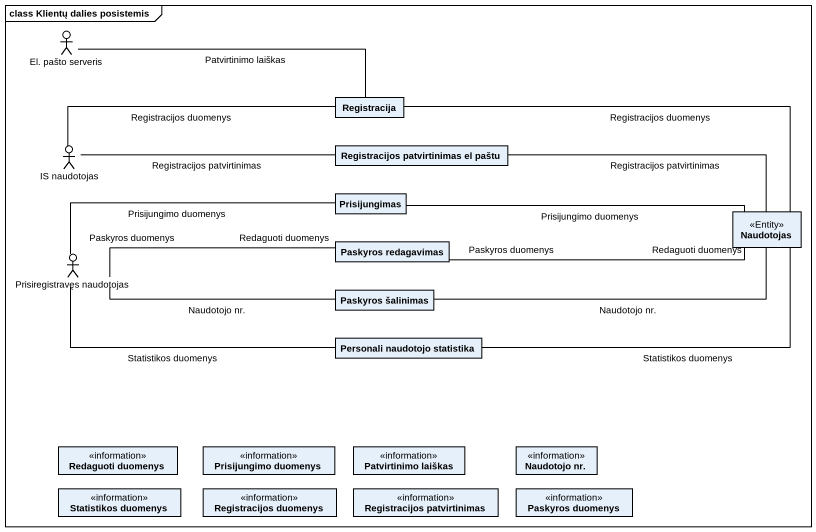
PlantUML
@startuml
mainframe class Klientų dalies posistemis
allowmixing
hide circle
hide empty members
actor "El. pašto serveris" as El_pašto_serveris
class Registracija
actor "IS naudotojas" as IS_naudotojas
class "Registracijos patvirtinimas el paštu" as Registracijos_patvirtinimas
class Prisijungimas
class Naudotojas <<Entity>>
actor "Prisiregistravęs naudotojas" as Prisiregistravęs_naudotojas
class "Paskyros redagavimas" as Paskyros_redagavimas
class "Paskyros šalinimas" as Paskyros_šalinimas
class "Personali naudotojo statistika" as Personali_naudotojo
class "Redaguoti duomenys" as Redaguoti_duomenys <<information>>
class "Prisijungimo duomenys" as Prisijungimo_duomenys <<information>>
class "Patvirtinimo laiškas" as Patvirtinimo_laiškas <<information>>
class "Naudotojo nr." as Naudotojo_nr <<information>>
class "Statistikos duomenys" as Statistikos_duomenys <<information>>
class "Registracijos duomenys" as Registracijos_duomenys <<information>>
class "Registracijos patvirtinimas" as Registracijos_patvirtinimas_2 <<information>>
class "Paskyros duomenys" as Paskyros_duomenys <<information>>
El_pašto_serveris -right- Registracija : Patvirtinimo laiškas
Registracija -right- Naudotojas : Registracijos duomenys
IS_naudotojas -right- Registracija : Registracijos duomenys
IS_naudotojas -right- Registracijos_patvirtinimas : Registracijos patvirtinimas
Registracijos_patvirtinimas -right- Naudotojas : Registracijos patvirtinimas
Prisijungimas -right- Naudotojas : Prisijungimo duomenys
Prisiregistravęs_naudotojas -right- Prisijungimas : Prisijungimo duomenys
Prisiregistravęs_naudotojas -right- Paskyros_redagavimas : Redaguoti duomenys\nPaskyros duomenys
Prisiregistravęs_naudotojas -right- Paskyros_šalinimas : Naudotojo nr.
Prisiregistravęs_naudotojas -right- Personali_naudotojo : Statistikos duomenys
Paskyros_redagavimas -right- Naudotojas : Redaguoti duomenys\nPaskyros duomenys
Paskyros_šalinimas -right- Naudotojas : Naudotojo nr.
Personali_naudotojo -right- Naudotojas : Statistikos duomenys
@enduml
